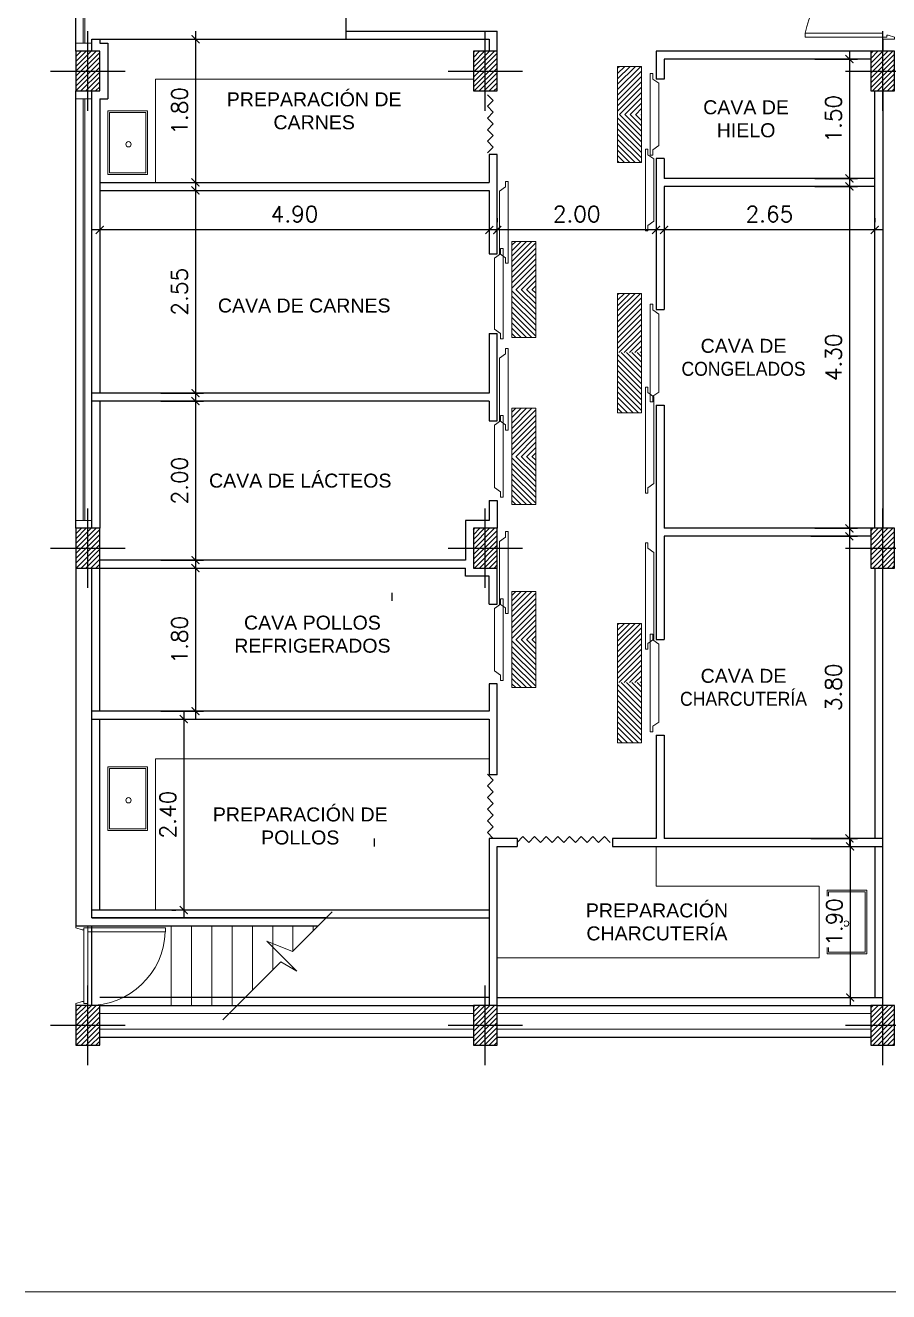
# Model space of a CAD drawing. Header units: millimetres. Extents: x 1653.8 to 1709.6, y 1641.2 to 1683.3.
# Drawn here: x 1659.98 to 1670.85, y 1645.03 to 1660.95 of the extents above; entities that cross this region are included whole.
import ezdxf
from ezdxf.enums import TextEntityAlignment as Align

# ---------------------------------------------------------------- set-up
doc = ezdxf.new("R2010")
doc.units = ezdxf.units.MM
for name, color, linetype in [('00', 2, 'Continuous'), ('01 Panel', 2, 'Continuous'), ('PARED', 2, 'Continuous')]:
    doc.layers.add(name, color=color, linetype=linetype)
for name, color, linetype, lineweight in [('ACHURADO', 251, 'Continuous', 13), ('AR_COTAS', 2, 'Continuous', 9), ('AR_MOBILIARIO', 1, 'Continuous', 0), ('AR_PAREDES', 4, 'Continuous', 25), ('AR_PIEZAS SANITARIAS', 1, 'Continuous', 0), ('AR_PUERTAS', 2, 'Continuous', 13), ('AR_SIMBOLOS', 1, 'Continuous', 5), ('AR_TEXTOS', 2, 'Continuous', 0), ('AR_VENTANAS', 3, 'Continuous', 13), ('TEXTO', 1, 'Continuous', 20)]:
    doc.layers.add(name, color=color, linetype=linetype, lineweight=lineweight)
doc.styles.add('ARIAL', font='arial.ttf')
doc.styles.add('ROMANS', font='romans.shx')
doc.dimstyles.new('ESC100', dxfattribs={"dimtxt": 0.2, "dimasz": 0.1, "dimexe": 0.1, "dimexo": 0.15, "dimgap": 0.1, "dimtad": 1, "dimzin": 1, "dimdsep": 46, "dimtxsty": 'ROMANS', "dimblk": 'ARCHTICK', "dimcen": 2.5, "dimdle": 0.1, "dimadec": 0, "dimazin": 0, "dimtfac": 1, "dimtmove": 2, "dimatfit": 3, "dimfxl": 1, "dimarcsym": 0})

# ---------------------------------------------------------------- blocks, each defined once
blk = doc.blocks.new('JKNGLDKFB')
h = blk.add_hatch()
h.set_pattern_fill('ANSI31', color=8, scale=0.35, angle=-180)
h.set_pattern_definition([(225, (-128.949426, 159.928103), (0.030935922, -0.030935922), [])])
h.paths.add_polyline_path([(0.15, -0.25), (0.15, 0.25), (-0.15, 0.25), (-0.15, -0.25)])
at = {"color": 2}
for p, q in [((0, -0.5), (0, 0.5)), ((-0.469, 0), (0.469, 0))]:
    blk.add_line(p, q, dxfattribs=at)
at = {"color": 6}
blk.add_lwpolyline([(-0.15, -0.25), (0.15, -0.25), (0.15, 0.25), (-0.15, 0.25)], close=True, dxfattribs=at)
blk = doc.blocks.new('A$C40FC413F')
at = {"layer": 'AR_PUERTAS'}
for p, q in [((-751, 411, 13), (-810, 352, 13)), ((-684, 411, 13), (-810, 285, 13)), ((-616, 411, 13), (-810, 217, 13)), ((-549, 411, 13), (-810, 150, 13)), ((-810, 411, 13), (-810, 111, 13)), ((-810, 411, 13), (690, 411, 13)), ((-482, 411, 13), (-782, 111, 13)), ((-414, 411, 13), (-714, 111, 13)), ((-347, 411, 13), (-647, 111, 13)), ((-280, 411, 13), (-580, 111, 13)), ((-212, 411, 13), (-512, 111, 13)), ((-145, 411, 13), (-445, 111, 13)), ((-78, 411, 13), (-378, 111, 13)), ((-54, 367, 13), (-310, 111, 13)), ((-54, 395, 13), (230, 111, 13)), ((-54, 328, 13), (163, 111, 13)), ((-2, 411, 13), (298, 111, 13)), ((65, 411, 13), (365, 111, 13)), ((132, 411, 13), (432, 111, 13)), ((200, 411, 13), (500, 111, 13)), ((267, 411, 13), (567, 111, 13)), ((334, 411, 13), (634, 111, 13)), ((402, 411, 13), (690, 123, 13)), ((469, 411, 13), (690, 191, 13)), ((536, 411, 13), (690, 258, 13)), ((604, 411, 13), (690, 325, 13)), ((671, 411, 13), (690, 393, 13)), ((690, 411, 13), (690, 111, 13)), ((-54, 300, 13), (-243, 111, 13)), ((-54, 233, 13), (-176, 111, 13)), ((-54, 165, 13), (-108, 111, 13)), ((-54, 261, 13), (96, 111, 13)), ((-54, 193, 13), (28, 111, 13)), ((690, 111, 13), (-810, 111, 13)), ((-54, 126, 13), (-39, 111, 13))]:
    blk.add_line(p, q, dxfattribs=at)
blk = doc.blocks.new('_ArchTick')
at = {"color": 0, "linetype": 'ByBlock', "const_width": 0.15}
blk.add_lwpolyline([(-0.5, -0.5), (0.5, 0.5)], dxfattribs=at)
blk = doc.blocks.new('*D13')
at = {"layer": 'AR_COTAS', "color": 0, "lineweight": -2, "transparency": 16777216}
for p, q in [((1662.126, 1654.225), (1662.126, 1652.225)), ((1661.69, 1654.125), (1662.226, 1654.125)), ((1661.69, 1652.325), (1662.226, 1652.325))]:
    blk.add_line(p, q, dxfattribs=at)
at = {"layer": 'Defpoints', "color": 0, "transparency": 16777216}
for p in [(1661.54, 1654.125), (1661.54, 1652.325), (1662.126, 1652.325)]:
    blk.add_point(p, dxfattribs=at)
at = {"layer": 'AR_COTAS', "color": 0, "lineweight": -2, "transparency": 16777216, "xscale": 0.1, "yscale": 0.1, "zscale": 0.1}
for p, rotation in [((1662.126, 1654.125), 90), ((1662.126, 1652.325), 270)]:
    blk.add_blockref('_ArchTick', p, dxfattribs=dict(at, rotation=rotation))
at = {"layer": 'AR_COTAS', "color": 0, "transparency": 16777216, "insert": (1661.926, 1653.225), "char_height": 0.2, "attachment_point": 5, "rotation": 90, "style": 'ROMANS'}
blk.add_mtext('1.80', dxfattribs=at)
blk = doc.blocks.new('*D14')
at = {"layer": 'AR_COTAS', "color": 0, "lineweight": -2, "transparency": 16777216}
for p, q in [((1661.69, 1656.225), (1662.226, 1656.225)), ((1662.126, 1656.325), (1662.126, 1654.125)), ((1661.69, 1654.225), (1662.226, 1654.225))]:
    blk.add_line(p, q, dxfattribs=at)
at = {"layer": 'Defpoints', "color": 0, "transparency": 16777216}
for p in [(1661.54, 1656.225), (1661.54, 1654.225), (1662.126, 1654.225)]:
    blk.add_point(p, dxfattribs=at)
at = {"layer": 'AR_COTAS', "color": 0, "lineweight": -2, "transparency": 16777216, "xscale": 0.1, "yscale": 0.1, "zscale": 0.1}
for p, rotation in [((1662.126, 1656.225), 90), ((1662.126, 1654.225), 270)]:
    blk.add_blockref('_ArchTick', p, dxfattribs=dict(at, rotation=rotation))
at = {"layer": 'AR_COTAS', "color": 0, "transparency": 16777216, "insert": (1661.926, 1655.225), "char_height": 0.2, "attachment_point": 5, "rotation": 90, "style": 'ROMANS'}
blk.add_mtext('2.00', dxfattribs=at)
blk = doc.blocks.new('*D15')
at = {"layer": 'AR_COTAS', "color": 0, "lineweight": -2, "transparency": 16777216}
for p, q in [((1662.126, 1658.975), (1662.126, 1656.225)), ((1661.69, 1658.875), (1662.226, 1658.875)), ((1661.69, 1656.325), (1662.226, 1656.325))]:
    blk.add_line(p, q, dxfattribs=at)
at = {"layer": 'Defpoints', "color": 0, "transparency": 16777216}
for p in [(1661.54, 1658.875), (1661.54, 1656.325), (1662.126, 1656.325)]:
    blk.add_point(p, dxfattribs=at)
at = {"layer": 'AR_COTAS', "color": 0, "lineweight": -2, "transparency": 16777216, "xscale": 0.1, "yscale": 0.1, "zscale": 0.1}
for p, rotation in [((1662.126, 1658.875), 90), ((1662.126, 1656.325), 270)]:
    blk.add_blockref('_ArchTick', p, dxfattribs=dict(at, rotation=rotation))
at = {"layer": 'AR_COTAS', "color": 0, "transparency": 16777216, "insert": (1661.926, 1657.6), "char_height": 0.2, "attachment_point": 5, "rotation": 90, "style": 'ROMANS'}
blk.add_mtext('2.55', dxfattribs=at)
blk = doc.blocks.new('*D16')
at = {"layer": 'AR_COTAS', "color": 0, "lineweight": -2, "transparency": 16777216}
for p, q in [((1662.126, 1660.875), (1662.126, 1658.875)), ((1661.69, 1660.775), (1662.226, 1660.775)), ((1661.69, 1658.975), (1662.226, 1658.975))]:
    blk.add_line(p, q, dxfattribs=at)
at = {"layer": 'Defpoints', "color": 0, "transparency": 16777216}
for p in [(1661.54, 1660.775), (1661.54, 1658.975), (1662.126, 1658.975)]:
    blk.add_point(p, dxfattribs=at)
at = {"layer": 'AR_COTAS', "color": 0, "lineweight": -2, "transparency": 16777216, "xscale": 0.1, "yscale": 0.1, "zscale": 0.1}
for p, rotation in [((1662.126, 1660.775), 90), ((1662.126, 1658.975), 270)]:
    blk.add_blockref('_ArchTick', p, dxfattribs=dict(at, rotation=rotation))
at = {"layer": 'AR_COTAS', "color": 0, "transparency": 16777216, "insert": (1661.926, 1659.875), "char_height": 0.2, "attachment_point": 5, "rotation": 90, "style": 'ROMANS'}
blk.add_mtext('1.80', dxfattribs=at)
blk = doc.blocks.new('*D17')
at = {"layer": 'AR_COTAS', "color": 0, "lineweight": -2, "transparency": 16777216}
for p, q in [((1669.917, 1658.925), (1670.453, 1658.925)), ((1670.353, 1659.025), (1670.353, 1654.525)), ((1669.917, 1654.625), (1670.453, 1654.625))]:
    blk.add_line(p, q, dxfattribs=at)
at = {"layer": 'Defpoints', "color": 0, "transparency": 16777216}
for p in [(1669.767, 1658.925), (1669.767, 1654.625), (1670.353, 1654.625)]:
    blk.add_point(p, dxfattribs=at)
at = {"layer": 'AR_COTAS', "color": 0, "lineweight": -2, "transparency": 16777216, "xscale": 0.1, "yscale": 0.1, "zscale": 0.1}
for p, rotation in [((1670.353, 1658.925), 90), ((1670.353, 1654.625), 270)]:
    blk.add_blockref('_ArchTick', p, dxfattribs=dict(at, rotation=rotation))
at = {"layer": 'AR_COTAS', "color": 0, "transparency": 16777216, "insert": (1670.153, 1656.775), "char_height": 0.2, "attachment_point": 5, "rotation": 90, "style": 'ROMANS'}
blk.add_mtext('4.30', dxfattribs=at)
blk = doc.blocks.new('*D18')
at = {"layer": 'AR_COTAS', "color": 0, "lineweight": -2, "transparency": 16777216}
for p, q in [((1669.917, 1660.525), (1670.453, 1660.525)), ((1670.353, 1660.625), (1670.353, 1658.925)), ((1669.917, 1659.025), (1670.453, 1659.025))]:
    blk.add_line(p, q, dxfattribs=at)
at = {"layer": 'Defpoints', "color": 0, "transparency": 16777216}
for p in [(1669.767, 1660.525), (1669.767, 1659.025), (1670.353, 1659.025)]:
    blk.add_point(p, dxfattribs=at)
at = {"layer": 'AR_COTAS', "color": 0, "lineweight": -2, "transparency": 16777216, "xscale": 0.1, "yscale": 0.1, "zscale": 0.1}
for p, rotation in [((1670.353, 1660.525), 90), ((1670.353, 1659.025), 270)]:
    blk.add_blockref('_ArchTick', p, dxfattribs=dict(at, rotation=rotation))
at = {"layer": 'AR_COTAS', "color": 0, "transparency": 16777216, "insert": (1670.153, 1659.775), "char_height": 0.2, "attachment_point": 5, "rotation": 90, "style": 'ROMANS'}
blk.add_mtext('1.50', dxfattribs=at)
blk = doc.blocks.new('*D19')
at = {"layer": 'AR_COTAS', "color": 0, "lineweight": -2, "transparency": 16777216}
for p, q in [((1670.353, 1654.625), (1670.353, 1650.625)), ((1669.869, 1654.525), (1670.453, 1654.525)), ((1669.869, 1650.725), (1670.453, 1650.725))]:
    blk.add_line(p, q, dxfattribs=at)
at = {"layer": 'Defpoints', "color": 0, "transparency": 16777216}
for p in [(1669.719, 1654.525), (1669.719, 1650.725), (1670.353, 1650.725)]:
    blk.add_point(p, dxfattribs=at)
at = {"layer": 'AR_COTAS', "color": 0, "lineweight": -2, "transparency": 16777216, "xscale": 0.1, "yscale": 0.1, "zscale": 0.1}
for p, rotation in [((1670.353, 1654.525), 90), ((1670.353, 1650.725), 270)]:
    blk.add_blockref('_ArchTick', p, dxfattribs=dict(at, rotation=rotation))
at = {"layer": 'AR_COTAS', "color": 0, "transparency": 16777216, "insert": (1670.153, 1652.625), "char_height": 0.2, "attachment_point": 5, "rotation": 90, "style": 'ROMANS'}
blk.add_mtext('3.80', dxfattribs=at)
blk = doc.blocks.new('*D20')
at = {"layer": 'AR_COTAS', "color": 0, "lineweight": -2, "transparency": 16777216}
for p, q in [((1670.363, 1650.725), (1670.363, 1648.625)), ((1669.927, 1650.625), (1670.463, 1650.625)), ((1669.927, 1648.725), (1670.463, 1648.725))]:
    blk.add_line(p, q, dxfattribs=at)
at = {"layer": 'Defpoints', "color": 0, "transparency": 16777216}
for p in [(1669.777, 1650.625), (1669.777, 1648.725), (1670.363, 1648.725)]:
    blk.add_point(p, dxfattribs=at)
at = {"layer": 'AR_COTAS', "color": 0, "lineweight": -2, "transparency": 16777216, "xscale": 0.1, "yscale": 0.1, "zscale": 0.1}
for p, rotation in [((1670.363, 1650.625), 90), ((1670.363, 1648.725), 270)]:
    blk.add_blockref('_ArchTick', p, dxfattribs=dict(at, rotation=rotation))
at = {"layer": 'AR_COTAS', "color": 0, "transparency": 16777216, "insert": (1670.163, 1649.675), "char_height": 0.2, "attachment_point": 5, "rotation": 90, "style": 'ROMANS', "bg_fill": 3, "box_fill_scale": 1.1, "bg_fill_color": 256, "bg_fill_true_color": 13158600, "bg_fill_transparency": 0}
blk.add_mtext('1.90', dxfattribs=at)
blk = doc.blocks.new('*D21')
at = {"layer": 'AR_COTAS', "color": 0, "lineweight": -2, "transparency": 16777216}
for p, q in [((1668.022, 1658.527), (1668.022, 1658.477)), ((1670.672, 1658.527), (1670.672, 1658.477)), ((1670.772, 1658.377), (1667.922, 1658.377))]:
    blk.add_line(p, q, dxfattribs=at)
at = {"layer": 'Defpoints', "color": 0, "transparency": 16777216}
for p in [(1668.022, 1658.377), (1668.022, 1658.377), (1670.672, 1658.377)]:
    blk.add_point(p, dxfattribs=at)
at = {"layer": 'AR_COTAS', "color": 0, "lineweight": -2, "transparency": 16777216, "xscale": 0.1, "yscale": 0.1, "zscale": 0.1}
for p, rotation in [((1668.022, 1658.377), 180.0000000000196), ((1670.672, 1658.377), 1.966427021216077e-11)]:
    blk.add_blockref('_ArchTick', p, dxfattribs=dict(at, rotation=rotation))
at = {"layer": 'AR_COTAS', "color": 0, "transparency": 16777216, "insert": (1669.347, 1658.577), "char_height": 0.2, "attachment_point": 5, "style": 'ROMANS'}
blk.add_mtext('2.65', dxfattribs=at)
blk = doc.blocks.new('*D22')
at = {"layer": 'AR_COTAS', "color": 0, "lineweight": -2, "transparency": 16777216}
for p, q in [((1665.922, 1658.527), (1665.922, 1658.477)), ((1667.922, 1658.527), (1667.922, 1658.477)), ((1668.022, 1658.377), (1665.822, 1658.377))]:
    blk.add_line(p, q, dxfattribs=at)
at = {"layer": 'Defpoints', "color": 0, "transparency": 16777216}
for p in [(1665.922, 1658.377), (1665.922, 1658.377), (1667.922, 1658.377)]:
    blk.add_point(p, dxfattribs=at)
at = {"layer": 'AR_COTAS', "color": 0, "lineweight": -2, "transparency": 16777216, "xscale": 0.1, "yscale": 0.1, "zscale": 0.1}
for p, rotation in [((1665.922, 1658.377), 180.0000000000196), ((1667.922, 1658.377), 1.950439809661475e-11)]:
    blk.add_blockref('_ArchTick', p, dxfattribs=dict(at, rotation=rotation))
at = {"layer": 'AR_COTAS', "color": 0, "transparency": 16777216, "insert": (1666.922, 1658.577), "char_height": 0.2, "attachment_point": 5, "style": 'ROMANS'}
blk.add_mtext('2.00', dxfattribs=at)
blk = doc.blocks.new('*D23')
at = {"layer": 'AR_COTAS', "color": 0, "lineweight": -2, "transparency": 16777216}
for p, q in [((1660.922, 1658.527), (1660.922, 1658.477)), ((1665.822, 1658.527), (1665.822, 1658.477)), ((1665.922, 1658.377), (1660.822, 1658.377))]:
    blk.add_line(p, q, dxfattribs=at)
at = {"layer": 'Defpoints', "color": 0, "transparency": 16777216}
for p in [(1660.922, 1658.377), (1660.922, 1658.377), (1665.822, 1658.377)]:
    blk.add_point(p, dxfattribs=at)
at = {"layer": 'AR_COTAS', "color": 0, "lineweight": -2, "transparency": 16777216, "xscale": 0.1, "yscale": 0.1, "zscale": 0.1}
for p, rotation in [((1660.922, 1658.377), 180.0000000000186), ((1665.822, 1658.377), 1.862510146111163e-11)]:
    blk.add_blockref('_ArchTick', p, dxfattribs=dict(at, rotation=rotation))
at = {"layer": 'AR_COTAS', "color": 0, "transparency": 16777216, "insert": (1663.372, 1658.577), "char_height": 0.2, "attachment_point": 5, "style": 'ROMANS'}
blk.add_mtext('4.90', dxfattribs=at)
blk = doc.blocks.new('P 100-15')
at = {"layer": 'AR_PUERTAS'}
for points in [[(0.025, 0.15), (0.025, 1.125), (0.075, 1.125), (0.075, 0.15)], [(0, 0), (0, 0.15), (0.025, 0.15), (0.025, 0.1), (0.05, 0.1), (0.05, 0.08), (0.025, 0)], [(0.025, 0.15), (0.975, 0.15), (0.975, 0.1), (0.025, 0.1)], [(1, 0), (1, 0.15), (0.975, 0.15), (0.975, 0.1), (0.95, 0.1), (0.95, 0.08), (0.975, 0)]]:
    blk.add_lwpolyline(points, close=True, dxfattribs=at)
blk.add_lwpolyline([(0.025, 0), (0, 0)], dxfattribs=at)
blk.add_arc((0.044, 0.168), 0.956, 358.9269, 88.1317, dxfattribs=at)
blk = doc.blocks.new('*D34')
at = {"layer": '00', "color": 0, "lineweight": -2}
for p, q in [((1661.828, 1652.225), (1661.878, 1652.225)), ((1661.978, 1652.325), (1661.978, 1649.725)), ((1661.828, 1649.825), (1661.878, 1649.825))]:
    blk.add_line(p, q, dxfattribs=at)
at = {"layer": 'Defpoints', "color": 0}
for p in [(1661.978, 1652.225), (1661.978, 1649.825), (1661.978, 1649.825)]:
    blk.add_point(p, dxfattribs=at)
at = {"layer": '00', "color": 0, "lineweight": -2, "xscale": 0.1, "yscale": 0.1, "zscale": 0.1}
for p, rotation in [((1661.978, 1652.225), 90), ((1661.978, 1649.825), 270)]:
    blk.add_blockref('_ArchTick', p, dxfattribs=dict(at, rotation=rotation))
at = {"layer": '00', "color": 0, "insert": (1661.778, 1651.025), "char_height": 0.2, "attachment_point": 5, "rotation": 90, "style": 'ROMANS'}
blk.add_mtext('2.40', dxfattribs=at)

msp = doc.modelspace()

# ---------------------------------------------------------------- hatches: boundary and pattern name
at = {"layer": 'AR_PUERTAS'}
h = msp.add_hatch(dxfattribs=at)
h.set_pattern_fill('LINE', color=256, scale=0.015, angle=-225, style=0)
h.set_pattern_definition([(45, (1416.02294, 1203.70835), (0.0336759605, -0.0336759605), [])])
h.paths.add_polyline_path([(1667.437, 1660.434), (1667.737, 1660.434), (1667.738, 1659.83), (1667.438, 1659.83)])
h = msp.add_hatch(dxfattribs=at)
h.set_pattern_fill('LINE', color=256, scale=0.015, angle=-225, style=0)
h.set_pattern_definition([(315, (1416.02294, 2164.51008), (0.0336759605, 0.0336759605), [])])
h.paths.add_polyline_path([(1667.437, 1659.83), (1667.737, 1659.83), (1667.737, 1659.226), (1667.437, 1659.226)])
h = msp.add_hatch(dxfattribs=at)
h.set_pattern_fill('LINE', color=256, scale=0.015, angle=-225, style=0)
h.set_pattern_definition([(45, (1415.393547, 1201.50835), (0.0336759605, -0.0336759605), [])])
h.paths.add_polyline_path([(1666.407, 1658.234), (1666.107, 1658.234), (1666.107, 1657.63), (1666.407, 1657.63)])
h = msp.add_hatch(dxfattribs=at)
h.set_pattern_fill('LINE', color=256, scale=0.015, angle=-225, style=0)
h.set_pattern_definition([(315, (1415.393547, 2162.31008), (0.0336759605, 0.0336759605), [])])
h.paths.add_polyline_path([(1666.407, 1657.63), (1666.107, 1657.63), (1666.107, 1657.026), (1666.407, 1657.026)])
h = msp.add_hatch(dxfattribs=at)
h.set_pattern_fill('LINE', color=256, scale=0.015, angle=-225, style=0)
h.set_pattern_definition([(45, (1415.393547, 1199.40835), (0.0336759605, -0.0336759605), [])])
h.paths.add_polyline_path([(1666.407, 1656.134), (1666.107, 1656.134), (1666.107, 1655.53), (1666.407, 1655.53)])
h = msp.add_hatch(dxfattribs=at)
h.set_pattern_fill('LINE', color=256, scale=0.015, angle=-225, style=0)
h.set_pattern_definition([(315, (1415.393547, 2160.210083), (0.0336759605, 0.0336759605), [])])
h.paths.add_polyline_path([(1666.407, 1655.53), (1666.107, 1655.53), (1666.107, 1654.926), (1666.407, 1654.926)])
h = msp.add_hatch(dxfattribs=at)
h.set_pattern_fill('LINE', color=256, scale=0.015, angle=-225, style=0)
h.set_pattern_definition([(45, (1415.393547, 1197.103777), (0.0336759605, -0.0336759605), [])])
h.paths.add_polyline_path([(1666.407, 1653.829), (1666.107, 1653.829), (1666.107, 1653.225), (1666.407, 1653.225)])
h = msp.add_hatch(dxfattribs=at)
h.set_pattern_fill('LINE', color=256, scale=0.015, angle=-225, style=0)
h.set_pattern_definition([(315, (1415.393547, 2157.90551), (0.0336759605, 0.0336759605), [])])
h.paths.add_polyline_path([(1666.407, 1653.225), (1666.107, 1653.225), (1666.107, 1652.622), (1666.407, 1652.622)])

# ---------------------------------------------------------------- linework, layer by layer
at = {"layer": '01 Panel'}
for p, q in [((1664.022, 1660.875), (1665.922, 1660.875)), ((1665.922, 1660.625), (1665.922, 1660.875)), ((1660.922, 1660.775), (1660.922, 1660.725)), ((1660.922, 1660.725), (1661.022, 1660.725)), ((1661.022, 1660.725), (1661.022, 1660.025)), ((1664.022, 1660.775), (1665.822, 1660.775)), ((1665.822, 1660.775), (1665.822, 1660.625)), ((1670.622, 1660.625), (1667.922, 1660.625)), ((1667.922, 1660.625), (1667.922, 1660.275)), ((1670.622, 1660.525), (1668.022, 1660.525)), ((1668.022, 1660.525), (1668.022, 1660.275)), ((1668.022, 1660.275), (1667.922, 1660.275)), ((1660.922, 1660.025), (1660.922, 1656.325)), ((1660.922, 1660.025), (1661.022, 1660.025)), ((1670.672, 1654.625), (1670.672, 1660.125)), ((1665.822, 1659.325), (1665.822, 1658.975)), ((1665.922, 1659.325), (1665.822, 1659.325)), ((1665.922, 1658.075), (1665.922, 1659.325)), ((1668.022, 1659.275), (1667.922, 1659.275)), ((1667.922, 1659.275), (1667.922, 1657.375)), ((1668.022, 1659.275), (1668.022, 1659.025)), ((1660.922, 1658.975), (1665.822, 1658.975)), ((1670.672, 1659.025), (1668.022, 1659.025)), ((1670.672, 1658.925), (1668.022, 1658.925)), ((1668.022, 1658.925), (1668.022, 1657.375)), ((1660.922, 1658.875), (1665.822, 1658.875)), ((1665.822, 1658.875), (1665.822, 1658.075)), ((1665.822, 1658.075), (1665.922, 1658.075)), ((1667.922, 1657.375), (1668.022, 1657.375)), ((1665.822, 1657.075), (1665.922, 1657.075)), ((1665.822, 1657.075), (1665.822, 1656.325)), ((1665.922, 1655.975), (1665.922, 1657.075)), ((1665.822, 1656.325), (1660.822, 1656.325)), ((1665.822, 1656.225), (1660.822, 1656.225)), ((1660.922, 1656.225), (1660.922, 1654.625)), ((1665.822, 1656.225), (1665.822, 1655.975)), ((1667.922, 1656.175), (1668.022, 1656.175)), ((1667.922, 1656.175), (1667.922, 1653.225)), ((1668.022, 1656.175), (1668.022, 1654.625)), ((1665.822, 1655.975, -0.013), (1665.922, 1655.975, -0.013)), ((1665.822, 1654.975), (1665.922, 1654.975)), ((1665.822, 1654.975), (1665.822, 1654.725)), ((1665.922, 1654.975), (1665.922, 1654.625)), ((1665.522, 1654.725), (1665.522, 1654.225)), ((1665.822, 1654.725), (1665.522, 1654.725)), ((1670.622, 1654.625), (1668.022, 1654.625)), ((1670.622, 1654.525), (1668.022, 1654.525)), ((1668.022, 1654.525), (1668.022, 1653.225)), ((1665.522, 1654.225), (1660.922, 1654.225)), ((1660.922, 1654.125), (1665.522, 1654.125)), ((1660.922, 1652.325), (1660.922, 1654.125)), ((1665.522, 1654.025), (1665.522, 1654.125)), ((1665.822, 1654.025), (1665.522, 1654.025)), ((1665.822, 1653.671), (1665.822, 1654.025)), ((1665.922, 1653.671), (1665.922, 1654.125)), ((1670.672, 1654.125), (1670.672, 1650.725)), ((1664.597, 1653.814), (1664.597, 1653.714)), ((1665.822, 1653.671, 0.013), (1665.922, 1653.671, 0.013)), ((1667.922, 1653.225), (1668.022, 1653.225)), ((1665.822, 1652.671), (1665.822, 1652.325)), ((1665.922, 1652.671, 0.013), (1665.822, 1652.671, 0.013)), ((1665.922, 1651.525), (1665.922, 1652.671)), ((1665.822, 1652.325), (1660.822, 1652.325)), ((1660.822, 1652.225), (1665.822, 1652.225)), ((1660.922, 1649.825), (1660.922, 1652.225)), ((1665.822, 1652.225), (1665.822, 1651.525)), ((1667.922, 1652.025), (1668.022, 1652.025)), ((1667.922, 1652.025), (1667.922, 1650.725)), ((1668.022, 1652.025), (1668.022, 1650.725)), ((1665.922, 1651.525), (1665.822, 1651.525)), ((1664.372, 1650.725), (1664.372, 1650.625)), ((1666.172, 1650.725), (1665.822, 1650.725)), ((1665.822, 1650.725), (1665.822, 1648.625)), ((1666.172, 1650.725), (1666.172, 1650.625)), ((1667.372, 1650.725), (1667.372, 1650.625)), ((1667.922, 1650.725), (1667.372, 1650.725)), ((1670.772, 1650.725), (1668.022, 1650.725)), ((1665.922, 1648.625), (1665.922, 1650.625)), ((1665.922, 1650.625), (1666.172, 1650.625)), ((1667.372, 1650.625), (1670.772, 1650.625)), ((1670.672, 1650.625), (1670.672, 1648.725)), ((1665.822, 1649.825), (1660.822, 1649.825)), ((1660.822, 1649.725), (1665.822, 1649.725)), ((1660.822, 1648.625), (1660.822, 1649.625)), ((1665.822, 1648.725), (1660.922, 1648.725)), ((1665.922, 1648.725), (1670.772, 1648.725))]:
    msp.add_line(p, q, dxfattribs=at)
at = {"layer": 'ACHURADO'}
for p, q in [((1661.822, 1649.625), (1661.822, 1648.625)), ((1662.077, 1649.625), (1662.077, 1648.625)), ((1662.332, 1649.625), (1662.332, 1648.625)), ((1662.587, 1649.625), (1662.587, 1648.625)), ((1662.842, 1649.625), (1662.842, 1648.814)), ((1663.097, 1649.625), (1663.097, 1649.069)), ((1663.352, 1649.625), (1663.352, 1649.307)), ((1663.607, 1649.625), (1663.607, 1649.562)), ((1663.352, 1649.106), (1663.352, 1649.085))]:
    msp.add_line(p, q, dxfattribs=at)
msp.add_lwpolyline([(1659.985, 1645.025), (1706.908, 1645.025)], dxfattribs=at)
at = {"layer": 'AR_MOBILIARIO'}
for p, q in [((1661.622, 1660.275), (1665.622, 1660.275)), ((1661.622, 1658.975), (1661.622, 1660.275)), ((1661.622, 1651.725), (1665.822, 1651.725)), ((1661.622, 1649.825), (1661.622, 1651.725)), ((1667.922, 1650.625), (1667.922, 1650.125)), ((1667.922, 1650.125), (1669.972, 1650.125)), ((1669.972, 1650.125), (1669.972, 1649.225)), ((1665.922, 1649.225), (1669.972, 1649.225))]:
    msp.add_line(p, q, dxfattribs=at)
for points in [[(1661.022, 1659.075), (1661.022, 1659.875), (1661.522, 1659.875), (1661.522, 1659.075), (1661.022, 1659.075)], [(1661.022, 1650.825), (1661.022, 1651.625), (1661.522, 1651.625), (1661.522, 1650.825), (1661.022, 1650.825)], [(1670.572, 1649.275), (1670.572, 1650.075), (1670.072, 1650.075), (1670.072, 1649.275), (1670.572, 1649.275)]]:
    msp.add_lwpolyline(points, dxfattribs=at)
for points in [[(1661.042, 1659.095), (1661.042, 1659.855), (1661.502, 1659.855), (1661.502, 1659.095)], [(1661.042, 1650.845), (1661.042, 1651.605), (1661.502, 1651.605), (1661.502, 1650.845)], [(1670.552, 1649.295), (1670.552, 1650.055), (1670.092, 1650.055), (1670.092, 1649.295)]]:
    msp.add_lwpolyline(points, close=True, dxfattribs=at)
for centre in [(1661.283, 1659.455), (1661.283, 1651.205), (1670.312, 1649.655)]:
    msp.add_circle(centre, 0.0337, dxfattribs=at)
at = {"layer": 'AR_PAREDES'}
for p, q in [((1664.022, 1660.775), (1664.022, 1661.175)), ((1660.822, 1660.625), (1660.822, 1660.775)), ((1660.822, 1660.775), (1664.022, 1660.775)), ((1670.772, 1660.775), (1670.772, 1660.625)), ((1670.772, 1660.125), (1670.772, 1654.625)), ((1660.622, 1654.125), (1660.622, 1649.625)), ((1660.822, 1649.725), (1660.822, 1654.125)), ((1670.772, 1648.625), (1670.772, 1654.125)), ((1663.771, 1649.725), (1660.822, 1649.725)), ((1660.622, 1649.625), (1663.671, 1649.625))]:
    msp.add_line(p, q, dxfattribs=at)
for points in [[(1660.622, 1660.625), (1660.622, 1666.125)], [(1660.622, 1654.625), (1660.622, 1660.125)], [(1660.822, 1654.625), (1660.822, 1660.125)], [(1660.922, 1648.625), (1665.622, 1648.625)], [(1665.922, 1648.625), (1670.622, 1648.625)], [(1660.922, 1648.225), (1665.622, 1648.225)], [(1665.922, 1648.225), (1670.622, 1648.225)]]:
    msp.add_lwpolyline(points, dxfattribs=at)
at = {"layer": 'AR_PUERTAS'}
for points in [[(1670.772, 1660.8), (1669.797, 1660.8), (1669.797, 1660.85), (1670.772, 1660.85)], [(1670.922, 1660.775), (1670.772, 1660.775), (1670.772, 1660.8), (1670.822, 1660.8), (1670.822, 1660.825), (1670.842, 1660.825), (1670.922, 1660.8)], [(1667.737, 1660.434), (1667.737, 1659.226), (1667.437, 1659.226), (1667.437, 1660.434)], [(1666.107, 1658.234), (1666.107, 1657.026), (1666.407, 1657.026), (1666.407, 1658.234)], [(1666.107, 1656.134), (1666.107, 1654.926), (1666.407, 1654.926), (1666.407, 1656.134)]]:
    msp.add_lwpolyline(points, close=True, dxfattribs=at)
at = {"layer": 'AR_PUERTAS', "linetype": 'Continuous', "elevation": -0.013}
for points in [[(1667.848, 1660.344), (1667.881, 1660.344), (1667.881, 1660.275), (1667.956, 1660.222), (1667.956, 1659.438), (1667.881, 1659.385), (1667.881, 1659.316), (1667.848, 1659.316)], [(1665.996, 1658.144), (1665.964, 1658.144), (1665.964, 1658.075), (1665.888, 1658.022), (1665.888, 1657.129), (1665.964, 1657.075), (1665.964, 1657.007), (1665.996, 1657.007)], [(1665.996, 1656.044), (1665.964, 1656.044), (1665.964, 1655.975), (1665.888, 1655.922), (1665.888, 1655.138), (1665.964, 1655.085), (1665.964, 1655.016), (1665.996, 1655.016)]]:
    msp.add_lwpolyline(points, close=True, dxfattribs=at)
at = {"layer": 'AR_PUERTAS', "linetype": 'Continuous'}
for points in [[(1665.799, 1660.078), (1665.872, 1660.005), (1665.799, 1659.932), (1665.872, 1659.858), (1665.799, 1659.785), (1665.872, 1659.712), (1665.799, 1659.638), (1665.872, 1659.565), (1665.799, 1659.492), (1665.872, 1659.419), (1665.799, 1659.345)], [(1665.799, 1651.532), (1665.872, 1651.458), (1665.799, 1651.385), (1665.872, 1651.312), (1665.799, 1651.238), (1665.872, 1651.165), (1665.799, 1651.092), (1665.872, 1651.019), (1665.799, 1650.945), (1665.872, 1650.872), (1665.799, 1650.799), (1665.872, 1650.725)], [(1667.345, 1650.675), (1667.272, 1650.749), (1667.198, 1650.675), (1667.125, 1650.749), (1667.052, 1650.675), (1666.979, 1650.749), (1666.905, 1650.675), (1666.832, 1650.749), (1666.759, 1650.675), (1666.685, 1650.749), (1666.612, 1650.675), (1666.539, 1650.749), (1666.465, 1650.675), (1666.392, 1650.749), (1666.319, 1650.675), (1666.246, 1650.749), (1666.172, 1650.675)]]:
    msp.add_lwpolyline(points, dxfattribs=at)
at = {"layer": 'AR_PUERTAS', "ltscale": 10}
for points in [[(1667.819, 1659.392), (1667.787, 1659.392, 0.414214), (1667.787, 1659.391), (1667.787, 1658.364), (1667.819, 1658.364), (1667.819, 1658.432), (1667.894, 1658.486), (1667.894, 1659.269, 0.242213), (1667.894, 1659.27), (1667.819, 1659.323, -0.242213), (1667.819, 1659.324), (1667.819, 1659.392)], [(1666.026, 1657.959), (1666.057, 1657.959, 0.414214), (1666.058, 1657.96), (1666.058, 1658.987), (1666.026, 1658.987), (1666.026, 1658.919), (1665.95, 1658.865), (1665.95, 1658.082, 0.242213), (1665.95, 1658.081), (1666.025, 1658.028, -0.242213), (1666.026, 1658.027), (1666.026, 1657.959)], [(1666.026, 1655.859), (1666.057, 1655.859, 0.414214), (1666.058, 1655.86), (1666.058, 1656.887), (1666.026, 1656.887), (1666.026, 1656.819), (1665.95, 1656.765), (1665.95, 1655.982, 0.242213), (1665.95, 1655.981), (1666.025, 1655.928, -0.242213), (1666.026, 1655.927), (1666.026, 1655.859)], [(1667.818, 1656.401), (1667.787, 1656.401, 0.414214), (1667.786, 1656.4), (1667.786, 1655.066), (1667.818, 1655.066), (1667.818, 1655.134), (1667.894, 1655.188), (1667.894, 1656.278, 0.242213), (1667.894, 1656.279), (1667.819, 1656.332, -0.242213), (1667.818, 1656.333), (1667.818, 1656.401)], [(1667.818, 1653.107), (1667.787, 1653.107, -0.414214), (1667.786, 1653.108), (1667.786, 1654.442), (1667.818, 1654.442), (1667.818, 1654.374), (1667.894, 1654.32), (1667.894, 1653.23, -0.242213), (1667.894, 1653.229), (1667.819, 1653.176, 0.242213), (1667.818, 1653.175), (1667.818, 1653.107)]]:
    msp.add_lwpolyline(points, format="xyb", dxfattribs=at)
at = {"layer": 'AR_PUERTAS', "linetype": 'Continuous', "elevation": -0.013}
for points in [[(1667.848, 1656.842), (1667.848, 1657.442), (1667.88, 1657.442), (1667.88, 1657.373), (1667.956, 1657.32), (1667.956, 1656.842)], [(1667.848, 1656.842), (1667.848, 1656.216), (1667.88, 1656.216), (1667.88, 1656.285), (1667.956, 1656.338), (1667.956, 1656.842)], [(1667.848, 1652.692), (1667.848, 1653.292), (1667.88, 1653.292), (1667.88, 1653.223), (1667.956, 1653.17), (1667.956, 1652.692)], [(1667.848, 1652.692), (1667.848, 1652.066), (1667.88, 1652.066), (1667.88, 1652.135), (1667.956, 1652.188), (1667.956, 1652.692)]]:
    msp.add_lwpolyline(points, dxfattribs=at)
at = {"layer": 'AR_PUERTAS', "ltscale": 10, "elevation": 0.013}
msp.add_lwpolyline([(1666.026, 1653.555), (1666.057, 1653.555, 0.414214), (1666.058, 1653.555), (1666.058, 1654.583), (1666.026, 1654.583), (1666.026, 1654.514), (1665.95, 1654.46), (1665.95, 1653.677, 0.242213), (1665.95, 1653.677), (1666.025, 1653.623, -0.242213), (1666.026, 1653.623), (1666.026, 1653.555)], format="xyb", dxfattribs=at)
at = {"layer": 'AR_PUERTAS', "elevation": 0.013}
msp.add_lwpolyline([(1666.107, 1653.829), (1666.107, 1652.622), (1666.407, 1652.622), (1666.407, 1653.829)], close=True, dxfattribs=at)
at = {"layer": 'AR_PUERTAS', "linetype": 'Continuous'}
msp.add_lwpolyline([(1665.996, 1653.739), (1665.964, 1653.739), (1665.964, 1653.671), (1665.888, 1653.617), (1665.888, 1652.834), (1665.964, 1652.78), (1665.964, 1652.712), (1665.996, 1652.712)], close=True, dxfattribs=at)
at = {"layer": 'AR_PUERTAS'}
msp.add_arc((1670.785, 1660.672), 1.003, 90.7137, 169.7589, dxfattribs=at)
at = {"layer": 'AR_SIMBOLOS'}
msp.add_lwpolyline([(1663.846, 1649.801), (1663.348, 1649.302), (1663.024, 1649.435), (1663.403, 1649.055), (1663.201, 1649.173), (1662.472, 1648.443)], dxfattribs=at)
at = {"layer": 'AR_VENTANAS'}
for points in [[(1660.712, 1666.025), (1660.712, 1660.725)], [(1660.732, 1666.025), (1660.732, 1660.725)], [(1660.622, 1660.725), (1660.822, 1660.725)], [(1660.622, 1660.025), (1660.822, 1660.025)], [(1660.712, 1660.025), (1660.712, 1654.725)], [(1660.732, 1660.025), (1660.732, 1654.725)], [(1660.622, 1654.725), (1660.822, 1654.725)]]:
    msp.add_lwpolyline(points, dxfattribs=at)
at = {"layer": 'PARED'}
for centre, start, end in [((1667.922, 1653.226), 180, 270), ((1664.372, 1650.725), 0, 90)]:
    msp.add_arc(centre, 0.0005, start, end, dxfattribs=at)
at = {"layer": 'TEXTO'}
for points in [[(1660.922, 1648.525), (1665.622, 1648.525)], [(1665.922, 1648.525), (1670.622, 1648.525)], [(1660.922, 1648.325), (1665.622, 1648.325)], [(1665.922, 1648.325), (1670.622, 1648.325)]]:
    msp.add_lwpolyline(points, dxfattribs=at)

# ---------------------------------------------------------------- block references
for p in [(1660.772, 1660.375), (1665.772, 1660.375), (1670.772, 1660.375), (1660.772, 1654.375), (1665.772, 1654.375), (1670.772, 1654.375), (1660.772, 1648.375), (1665.772, 1648.375), (1670.772, 1648.375)]:
    msp.add_blockref('JKNGLDKFB', p)
at = {"layer": 'AR_PIEZAS SANITARIAS', "xscale": 0.001, "yscale": 0.001, "zscale": 0.001, "rotation": 90}
for p in [(1667.848, 1656.889, -0.025), (1667.848, 1652.739, -0.025)]:
    msp.add_blockref('A$C40FC413F', p, dxfattribs=at)
at = {"layer": 'AR_PUERTAS', "rotation": 270}
msp.add_blockref('P 100-15', (1660.622, 1649.625), dxfattribs=at)

# ---------------------------------------------------------------- texts
at = {"layer": 'AR_TEXTOS', "style": 'ARIAL'}
for s, height, p in [('PREPARACIÓN DE', 0.17598, (1663.619, 1660.02)), ('CAVA DE', 0.176, (1669.053, 1659.92)), ('CARNES', 0.176, (1663.619, 1659.731)), ('HIELO', 0.176, (1669.053, 1659.631)), ('CAVA DE CARNES', 0.17598, (1663.494, 1657.427)), ('CAVA DE', 0.176, (1669.021, 1656.92)), ('CAVA DE LÁCTEOS', 0.17598, (1663.444, 1655.225)), ('CAVA POLLOS', 0.17598, (1663.597, 1653.439)), ('REFRIGERADOS', 0.17598, (1663.597, 1653.149)), ('CAVA DE', 0.176, (1669.021, 1652.77)), ('PREPARACIÓN DE', 0.17598, (1663.444, 1651.027)), ('POLLOS', 0.176, (1663.444, 1650.737)), ('PREPARACIÓN', 0.17598, (1667.932, 1649.82)), ('CHARCUTERÍA', 0.17598, (1667.932, 1649.531))]:
    msp.add_text(s, height=height, rotation=360, dxfattribs=at).set_placement(p, align=Align.MIDDLE_CENTER)
at = {"layer": 'AR_TEXTOS', "style": 'ARIAL', "width": 0.9}
for s, height, p in [('CONGELADOS', 0.176, (1669.021, 1656.631)), ('CHARCUTERÍA', 0.17598, (1669.021, 1652.481))]:
    msp.add_text(s, height=height, rotation=360, dxfattribs=at).set_placement(p, align=Align.MIDDLE_CENTER)

# ---------------------------------------------------------------- dimensions: what is measured, and where the dimension line sits
at = {"layer": '00'}
dim = msp.add_linear_dim(base=(1661.978, 1649.825), p1=(1661.978, 1652.225), p2=(1661.978, 1649.825), angle=90, dimstyle='ESC100', override={"dimfxl": 0.2}, dxfattribs=at)
dim.commit()
dim.dimension.update_dxf_attribs({"geometry": '*D34', "text_midpoint": (1661.778, 1651.025)})
at = {"layer": 'AR_COTAS'}
for p1, p2, distance, picture, middle in [((1661.54, 1660.775), (1661.54, 1658.975), 0.586, '*D16', (1661.926, 1659.875)), ((1669.767, 1660.525), (1669.767, 1659.025), 0.586, '*D18', (1670.153, 1659.775)), ((1661.54, 1658.875), (1661.54, 1656.325), 0.586, '*D15', (1661.926, 1657.6)), ((1669.767, 1658.925), (1669.767, 1654.625), 0.586, '*D17', (1670.153, 1656.775)), ((1665.822, 1658.377), (1660.922, 1658.377), 0, '*D23', (1663.372, 1658.577)), ((1667.922, 1658.377), (1665.922, 1658.377), 0, '*D22', (1666.922, 1658.577)), ((1670.672, 1658.377), (1668.022, 1658.377), 0, '*D21', (1669.347, 1658.577)), ((1661.54, 1656.225), (1661.54, 1654.225), 0.586, '*D14', (1661.926, 1655.225)), ((1661.54, 1654.125), (1661.54, 1652.325), 0.586, '*D13', (1661.926, 1653.225))]:
    dim = msp.add_aligned_dim(p1=p1, p2=p2, distance=distance, dimstyle='ESC100', override={"dimfxl": 0.2}, dxfattribs=at)
    dim.commit()
    dim.dimension.update_dxf_attribs({"geometry": picture, "text_midpoint": middle})
dim = msp.add_linear_dim(base=(1670.353, 1650.725), p1=(1669.719, 1654.525), p2=(1669.719, 1650.725), angle=90, dimstyle='ESC100', override={"dimfxl": 0.2}, dxfattribs=at)
dim.commit()
dim.dimension.update_dxf_attribs({"geometry": '*D19', "text_midpoint": (1670.153, 1652.625)})

# ---------------------------------------------------------------- next in the draw order: dimensions: what is measured, and where the dimension line sits
dim = msp.add_aligned_dim(p1=(1669.777, 1650.625), p2=(1669.777, 1648.725), distance=0.586, dimstyle='ESC100', override={"dimfxl": 0.2, "dimtfill": 1}, dxfattribs=at)
dim.commit()
dim.dimension.update_dxf_attribs({"geometry": '*D20', "text_midpoint": (1670.163, 1649.675)})

doc.saveas('drawing.dxf')
